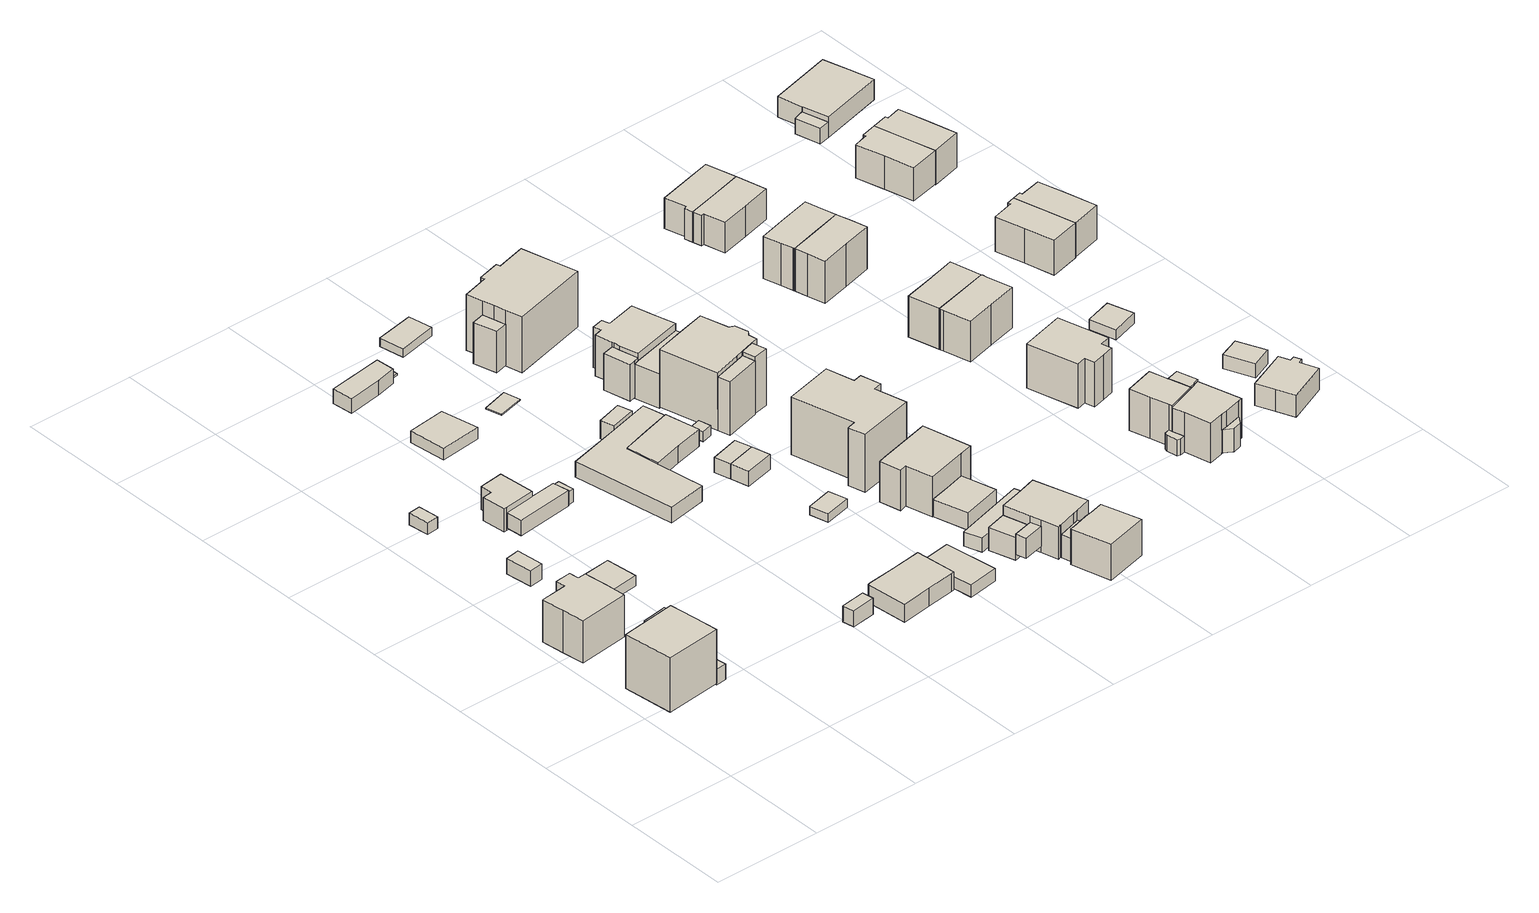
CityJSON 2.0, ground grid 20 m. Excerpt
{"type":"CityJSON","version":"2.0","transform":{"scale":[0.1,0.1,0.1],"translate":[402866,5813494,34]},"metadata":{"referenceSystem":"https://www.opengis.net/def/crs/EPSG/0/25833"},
"CityObjects":{
"building1":{"type":"Building","attributes":{"Gemeindeschluessel":"11000009","BezugspunktDach":"2200","function":"31001_1010","measuredHeight":11.44,"storeysAboveGround":1},"address":[{"country":"Germany","locality":"Berlin","thoroughfareNumber":"11","thoroughfareName":"Schubertstraße"}],"geometry":[{"type":"Solid","lod":"1","boundaries":[[[[0,1,2,3,4]],[[5,6,7,8,9]],[[5,9,4,3]],[[6,5,3,2]],[[7,6,2,1]],[[8,7,1,0]],[[9,8,0,4]]]]}]},
"building2":{"type":"Building","attributes":{"Gemeindeschluessel":"11000009","BezugspunktDach":"2200","function":"31001_1010","measuredHeight":9.88,"storeysAboveGround":2},"address":[{"country":"Germany","locality":"Berlin","thoroughfareNumber":"9","thoroughfareName":"Schubertstraße"}],"geometry":[{"type":"Solid","lod":"1","boundaries":[[[[10,11,12,13,14,15,16,17,18,19]],[[20,21,22,23,24,25,26,27,28,29]],[[20,29,19,18]],[[21,20,18,17]],[[22,21,17,16]],[[23,22,16,15]],[[24,23,15,14]],[[25,24,14,13]],[[26,25,13,12]],[[27,26,12,11]],[[28,27,11,10]],[[29,28,10,19]]]]}]},
"building3":{"type":"Building","attributes":{"Gemeindeschluessel":"11000009","BezugspunktDach":"2200","function":"51009_1610","measuredHeight":2.85,"storeysAboveGround":0},"address":[{"country":"Germany","locality":"Berlin"}],"geometry":[{"type":"Solid","lod":"1","boundaries":[[[[30,31,32,33]],[[34,35,36,37]],[[34,37,33,32]],[[35,34,32,31]],[[36,35,31,30]],[[37,36,30,33]]]]}]},
"building4":{"type":"Building","attributes":{"Gemeindeschluessel":"11000009","BezugspunktDach":"2200","function":"31001_2000","measuredHeight":1.98,"storeysAboveGround":1},"address":[{"country":"Germany","locality":"Berlin","thoroughfareNumber":"9 (2)","thoroughfareName":"Schubertstraße"}],"geometry":[{"type":"Solid","lod":"1","boundaries":[[[[38,39,40,41]],[[42,43,44,45]],[[42,45,41,40]],[[43,42,40,39]],[[44,43,39,38]],[[45,44,38,41]]]]}]},
"building5":{"type":"Building","attributes":{"Gemeindeschluessel":"11000009","BezugspunktDach":"2200","function":"51009_1610","measuredHeight":2.86,"storeysAboveGround":0},"address":[{"country":"Germany","locality":"Berlin"}],"geometry":[{"type":"Solid","lod":"1","boundaries":[[[[46,47,48,49]],[[50,51,52,53]],[[50,53,49,48]],[[51,50,48,47]],[[52,51,47,46]],[[53,52,46,49]]]]}]},
"building6":{"type":"Building","attributes":{"Gemeindeschluessel":"11000009","BezugspunktDach":"2200","function":"31001_2000","measuredHeight":2.24,"storeysAboveGround":1},"address":[{"country":"Germany","locality":"Berlin","thoroughfareNumber":"5 (1)","thoroughfareName":"Schubertstraße"}],"geometry":[{"type":"Solid","lod":"1","boundaries":[[[[54,55,56,57]],[[58,59,60,61]],[[58,61,57,56]],[[59,58,56,55]],[[60,59,55,54]],[[61,60,54,57]]]]}]},
"building7":{"type":"Building","attributes":{"Gemeindeschluessel":"11000009","BezugspunktDach":"2200","function":"31001_2000","measuredHeight":1.91,"storeysAboveGround":1},"address":[{"country":"Germany","locality":"Berlin","thoroughfareNumber":"9 (1)","thoroughfareName":"Schubertstraße"}],"geometry":[{"type":"Solid","lod":"1","boundaries":[[[[62,63,64,65]],[[66,67,68,69]],[[66,69,65,64]],[[67,66,64,63]],[[68,67,63,62]],[[69,68,62,65]]]]}]},
"building8":{"type":"Building","attributes":{"Gemeindeschluessel":"11000009","BezugspunktDach":"2200","function":"31001_2000","measuredHeight":4.24,"storeysAboveGround":1},"address":[{"country":"Germany","locality":"Berlin","thoroughfareNumber":"5 (2)","thoroughfareName":"Schubertstraße"}],"geometry":[{"type":"Solid","lod":"1","boundaries":[[[[70,71,72,73,74,75,76]],[[77,78,79,80,81,82,83]],[[77,83,76,75]],[[78,77,75,74]],[[79,78,74,73]],[[80,79,73,72]],[[81,80,72,71]],[[82,81,71,70]],[[83,82,70,76]]]]}]},
"building9":{"type":"Building","attributes":{"Gemeindeschluessel":"11000009","BezugspunktDach":"2200","function":"31001_2000","measuredHeight":3.43,"storeysAboveGround":1},"address":[{"country":"Germany","locality":"Berlin","thoroughfareNumber":"7 (1)","thoroughfareName":"Schubertstraße"}],"geometry":[{"type":"Solid","lod":"1","boundaries":[[[[84,85,86,87,88]],[[89,90,91,92,93]],[[89,93,88,87]],[[90,89,87,86]],[[91,90,86,85]],[[92,91,85,84]],[[93,92,84,88]]]]}]},
"building10":{"type":"Building","attributes":{"Gemeindeschluessel":"11000009","BezugspunktDach":"2200","function":"31001_2000","measuredHeight":3.07,"storeysAboveGround":1},"address":[{"country":"Germany","locality":"Berlin","thoroughfareNumber":"11 (1)","thoroughfareName":"Schubertstraße"}],"geometry":[{"type":"Solid","lod":"1","boundaries":[[[[94,95,96,97]],[[98,99,100,101]],[[98,101,97,96]],[[99,98,96,95]],[[100,99,95,94]],[[101,100,94,97]]]]}]},
"building11":{"type":"Building","attributes":{"Gemeindeschluessel":"11000009","BezugspunktDach":"2200","function":"51009_1610","measuredHeight":2.37,"storeysAboveGround":0},"address":[{"country":"Germany","locality":"Berlin"}],"geometry":[{"type":"Solid","lod":"1","boundaries":[[[[102,103,104,105]],[[106,107,108,109]],[[106,109,105,104]],[[107,106,104,103]],[[108,107,103,102]],[[109,108,102,105]]]]}]},
"building12":{"type":"Building","attributes":{"Gemeindeschluessel":"11000009","BezugspunktDach":"2200","function":"31001_2000","measuredHeight":2.23,"storeysAboveGround":1},"address":[{"country":"Germany","locality":"Berlin","thoroughfareNumber":"3 (1)","thoroughfareName":"Schubertstraße"}],"geometry":[{"type":"Solid","lod":"1","boundaries":[[[[110,111,112,113]],[[114,115,116,117]],[[114,117,113,112]],[[115,114,112,111]],[[116,115,111,110]],[[117,116,110,113]]]]}]},
"building13":{"type":"Building","attributes":{"Gemeindeschluessel":"11000009","BezugspunktDach":"2200","function":"31001_1010","measuredHeight":3.51,"storeysAboveGround":1},"address":[{"country":"Germany","locality":"Berlin","thoroughfareNumber":"25","thoroughfareName":"Birnbaumer Straße"}],"geometry":[{"type":"Solid","lod":"1","boundaries":[[[[118,119,120,121,122,123,124,125]],[[126,127,128,129,130,131,132,133]],[[126,133,125,124]],[[127,126,124,123]],[[128,127,123,122]],[[129,128,122,121]],[[130,129,121,120]],[[131,130,120,119]],[[132,131,119,118]],[[133,132,118,125]]]]}]},
"building14":{"type":"Building","attributes":{"Gemeindeschluessel":"11000009","BezugspunktDach":"2200","function":"31001_2000","measuredHeight":2.72,"storeysAboveGround":1},"address":[{"country":"Germany","locality":"Berlin","thoroughfareNumber":"12 (1)","thoroughfareName":"Bachstraße"}],"geometry":[{"type":"Solid","lod":"1","boundaries":[[[[134,135,136,137,138,139]],[[140,141,142,143,144,145]],[[140,145,139,138]],[[141,140,138,137]],[[142,141,137,136]],[[143,142,136,135]],[[144,143,135,134]],[[145,144,134,139]]]]}]},
"building15":{"type":"Building","attributes":{"Gemeindeschluessel":"11000009","BezugspunktDach":"2200","function":"31001_2000","measuredHeight":2.87,"storeysAboveGround":1},"address":[{"country":"Germany","locality":"Berlin","thoroughfareNumber":"34 (1)","thoroughfareName":"Hämmerlingstraße"}],"geometry":[{"type":"Solid","lod":"1","boundaries":[[[[146,147,148,149,150,151,152,153,154]],[[155,156,157,158,159,160,161,162,163]],[[155,163,154,153]],[[156,155,153,152]],[[157,156,152,151]],[[158,157,151,150]],[[159,158,150,149]],[[160,159,149,148]],[[161,160,148,147]],[[162,161,147,146]],[[163,162,146,154]]]]}]},
"building16":{"type":"Building","attributes":{"Gemeindeschluessel":"11000009","BezugspunktDach":"2200","function":"31001_2000","measuredHeight":0.328,"storeysAboveGround":1},"address":[{"country":"Germany","locality":"Berlin","thoroughfareNumber":"12 (2)","thoroughfareName":"Bachstraße"}],"geometry":[{"type":"Solid","lod":"1","boundaries":[[[[164,165,166,167]],[[168,169,170,171]],[[168,171,167,166]],[[169,168,166,165]],[[170,169,165,164]],[[171,170,164,167]]]]}]},
"building17":{"type":"Building","attributes":{"Gemeindeschluessel":"11000009","BezugspunktDach":"2200","function":"31001_2000","measuredHeight":2.38,"storeysAboveGround":1},"address":[{"country":"Germany","locality":"Berlin","thoroughfareNumber":"25 (1)","thoroughfareName":"Birnbaumer Straße"}],"geometry":[{"type":"Solid","lod":"1","boundaries":[[[[172,173,174,175,176]],[[177,178,179,180,181]],[[177,181,176,175]],[[178,177,175,174]],[[179,178,174,173]],[[180,179,173,172]],[[181,180,172,176]]]]}]},
"building18":{"type":"Building","attributes":{"Gemeindeschluessel":"11000009","BezugspunktDach":"2200","function":"31001_2000","measuredHeight":0.201,"storeysAboveGround":1},"address":[{"country":"Germany","locality":"Berlin","thoroughfareNumber":"30 (1)","thoroughfareName":"Hämmerlingstraße"}],"geometry":[{"type":"Solid","lod":"1","boundaries":[[[[182,183,184,185]],[[186,187,188,189]],[[186,189,185,184]],[[187,186,184,183]],[[188,187,183,182]],[[189,188,182,185]]]]}]},
"building19":{"type":"Building","attributes":{"Gemeindeschluessel":"11000009","BezugspunktDach":"2200","function":"51009_1610","measuredHeight":3.75,"storeysAboveGround":0},"address":[{"country":"Germany","locality":"Berlin"}],"geometry":[{"type":"Solid","lod":"1","boundaries":[[[[190,191,192,193,194,195]],[[196,197,198,199,200,201]],[[196,201,195,194]],[[197,196,194,193]],[[198,197,193,192]],[[199,198,192,191]],[[200,199,191,190]],[[201,200,190,195]]]]}]},
"building20":{"type":"Building","attributes":{"Gemeindeschluessel":"11000009","BezugspunktDach":"2200","function":"31001_2000","measuredHeight":3.39,"storeysAboveGround":1},"address":[{"country":"Germany","locality":"Berlin","thoroughfareNumber":"32 (1)","thoroughfareName":"Hämmerlingstraße"}],"geometry":[{"type":"Solid","lod":"1","boundaries":[[[[202,203,204,205]],[[206,207,208,209]],[[206,209,205,204]],[[207,206,204,203]],[[208,207,203,202]],[[209,208,202,205]]]]}]},
"building21":{"type":"Building","attributes":{"Gemeindeschluessel":"11000009","BezugspunktDach":"2200","function":"31001_2000","measuredHeight":2.49,"storeysAboveGround":1},"address":[{"country":"Germany","locality":"Berlin","thoroughfareNumber":"36 (2)","thoroughfareName":"Hämmerlingstraße"}],"geometry":[{"type":"Solid","lod":"1","boundaries":[[[[210,211,212,213]],[[214,215,216,217]],[[214,217,213,212]],[[215,214,212,211]],[[216,215,211,210]],[[217,216,210,213]]]]}]},
"building22":{"type":"Building","attributes":{"Gemeindeschluessel":"11000009","BezugspunktDach":"2200","function":"31001_2000","measuredHeight":2.74,"storeysAboveGround":1},"address":[{"country":"Germany","locality":"Berlin","thoroughfareNumber":"36 (1)","thoroughfareName":"Hämmerlingstraße"}],"geometry":[{"type":"Solid","lod":"1","boundaries":[[[[218,219,220,221]],[[222,223,224,225]],[[222,225,221,220]],[[223,222,220,219]],[[224,223,219,218]],[[225,224,218,221]]]]}]},
"building23":{"type":"Building","attributes":{"Gemeindeschluessel":"11000009","BezugspunktDach":"2200","function":"31001_2000","measuredHeight":2.82,"storeysAboveGround":1},"address":[{"country":"Germany","locality":"Berlin","thoroughfareNumber":"34 (2)","thoroughfareName":"Hämmerlingstraße"}],"geometry":[{"type":"Solid","lod":"1","boundaries":[[[[221,220,226,227]],[[228,222,225,229]],[[228,229,227,226]],[[222,228,226,220]],[[225,222,220,221]],[[229,225,221,227]]]]}]},
"building24":{"type":"Building","attributes":{"Gemeindeschluessel":"11000009","BezugspunktDach":"2200","function":"31001_2000","measuredHeight":1.54,"storeysAboveGround":1},"address":[{"country":"Germany","locality":"Berlin","thoroughfareNumber":"28 (1)","thoroughfareName":"Hämmerlingstraße"}],"geometry":[{"type":"Solid","lod":"1","boundaries":[[[[230,231,232,233]],[[234,235,236,237]],[[234,237,233,232]],[[235,234,232,231]],[[236,235,231,230]],[[237,236,230,233]]]]}]},
"building25":{"type":"Building","attributes":{"Gemeindeschluessel":"11000009","BezugspunktDach":"2200","function":"31001_2000","measuredHeight":1.81,"storeysAboveGround":1},"address":[{"country":"Germany","locality":"Berlin","thoroughfareNumber":"34 (3)","thoroughfareName":"Hämmerlingstraße"}],"geometry":[{"type":"Solid","lod":"1","boundaries":[[[[238,239,240,241]],[[242,243,244,245]],[[242,245,241,240]],[[243,242,240,239]],[[244,243,239,238]],[[245,244,238,241]]]]}]},
"building26":{"type":"Building","attributes":{"Gemeindeschluessel":"11000009","BezugspunktDach":"2200","function":"51009_1610","measuredHeight":3.78,"storeysAboveGround":0},"address":[{"country":"Germany","locality":"Berlin"}],"geometry":[{"type":"Solid","lod":"1","boundaries":[[[[246,247,248,249]],[[250,251,252,253]],[[250,253,249,248]],[[251,250,248,247]],[[252,251,247,246]],[[253,252,246,249]]]]}]},
"building27":{"type":"Building","attributes":{"Gemeindeschluessel":"11000009","BezugspunktDach":"2200","function":"31001_2463","measuredHeight":3.09,"storeysAboveGround":1},"address":[{"country":"Germany","locality":"Berlin","thoroughfareNumber":"40 (1)","thoroughfareName":"Hämmerlingstraße"}],"geometry":[{"type":"Solid","lod":"1","boundaries":[[[[254,255,256,257,258]],[[259,260,261,262,263]],[[259,263,258,257]],[[260,259,257,256]],[[261,260,256,255]],[[262,261,255,254]],[[263,262,254,258]]]]}]},
"building28":{"type":"Building","attributes":{"Gemeindeschluessel":"11000009","function":"31001_1010"},"address":[{"country":"Germany","locality":"Berlin","thoroughfareNumber":"40","thoroughfareName":"Hämmerlingstraße"}],"children":["building28-1","building28-2","building28-3","building28-4"]},
"building28-1":{"type":"BuildingPart","attributes":{"BezugspunktDach":"2200","measuredHeight":8.02,"storeysAboveGround":2},"parents":["building28"],"geometry":[{"type":"MultiSurface","lod":"1","boundaries":[[[264,265,266,267,268,269,270,271,272,273,274]],[[275,276,277,278,279,280,281,282,283,284,285]],[[275,285,274,273]],[[276,275,273,272]],[[277,276,272,271]],[[278,277,271,270]],[[286,287,270,269]],[[288,286,279,269,268]],[[281,280,268,267]],[[282,281,267,266]],[[283,282,266,265]],[[284,283,265,264]],[[285,289,290,284,264,274]],[[279,278,287,286]],[[280,279,286,288]],[[284,290,289,285]]]}]},
"building28-2":{"type":"BuildingPart","attributes":{"BezugspunktDach":"2200","measuredHeight":4.24,"storeysAboveGround":2},"parents":["building28"],"geometry":[{"type":"Solid","lod":"1","boundaries":[[[[291,290,289,292]],[[285,284,293,294]],[[285,294,292,289]],[[293,284,290,291]],[[294,293,291,292]],[[284,285,289,290]]]]}]},
"building28-3":{"type":"BuildingPart","attributes":{"BezugspunktDach":"2200","measuredHeight":4.24,"storeysAboveGround":2},"parents":["building28"],"geometry":[{"type":"MultiSurface","lod":"1","boundaries":[[[295,296,297,287,288]],[[278,298,299,300,280]],[[298,278,287,297]],[[300,299,296,295]],[[280,300,295,288]],[[279,286,287,278]],[[288,286,279,280]],[[299,301,302,296]],[[298,297,302,301]]]}]},
"building28-4":{"type":"BuildingPart","attributes":{"BezugspunktDach":"2200","measuredHeight":8.49,"storeysAboveGround":2},"parents":["building28"],"geometry":[{"type":"MultiSurface","lod":"1","boundaries":[[[303,304,305,306,307,308,309,310]],[[300,299,301,298,311,312,313,314]],[[300,314,310,309]],[[299,300,309,308]],[[302,296,308,307]],[[297,302,301,307,306]],[[311,298,306,305]],[[312,311,305,304]],[[313,312,304,303]],[[314,313,303,310]],[[301,299,296,302]],[[298,301,302,297]]]}]},
"building29":{"type":"Building","attributes":{"Gemeindeschluessel":"11000009","BezugspunktDach":"2200","function":"31001_2463","measuredHeight":3.59,"storeysAboveGround":1},"address":[{"country":"Germany","locality":"Berlin","thoroughfareNumber":"38 (1)","thoroughfareName":"Hämmerlingstraße"}],"geometry":[{"type":"Solid","lod":"1","boundaries":[[[[315,316,317,318,319]],[[320,321,322,323,324]],[[320,324,319,318]],[[321,320,318,317]],[[322,321,317,316]],[[323,322,316,315]],[[324,323,315,319]]]]}]},
"building30":{"type":"Building","attributes":{"Gemeindeschluessel":"11000009","BezugspunktDach":"2200","function":"31001_1010","measuredHeight":8.82,"storeysAboveGround":2},"address":[{"country":"Germany","locality":"Berlin","thoroughfareNumber":"38","thoroughfareName":"Hämmerlingstraße"}],"geometry":[{"type":"Solid","lod":"1","boundaries":[[[[325,326,327,328,329,330,331,332]],[[333,334,335,336,337,338,339,340]],[[333,340,332,331]],[[334,333,331,330]],[[335,334,330,329]],[[336,335,329,328]],[[337,336,328,327]],[[338,337,327,326]],[[339,338,326,325]],[[340,339,325,332]]]]}]},
"building31":{"type":"Building","attributes":{"Gemeindeschluessel":"11000009","function":"31001_1010"},"address":[{"country":"Germany","locality":"Berlin","thoroughfareNumber":"30","thoroughfareName":"Hämmerlingstraße"}],"children":["building31-1","building31-2"]},
"building31-1":{"type":"BuildingPart","attributes":{"BezugspunktDach":"2200","measuredHeight":11.66,"storeysAboveGround":3},"parents":["building31"],"geometry":[{"type":"MultiSurface","lod":"1","boundaries":[[[341,342,343,344,345,346,347,348,349,350,351,352]],[[353,354,355,356,357,358,359,360,361,362,363,364]],[[353,364,352,351]],[[354,353,351,350]],[[355,354,350,349]],[[356,355,349,348]],[[357,356,348,347]],[[358,357,347,346]],[[359,358,346,345]],[[360,359,345,344]],[[361,360,344,343]],[[365,366,343,342]],[[362,361,367,368,369]],[[370,365,369,371,363,362,342,341]],[[364,363,341,352]],[[369,368,367,366,365]],[[371,369,365,370]]]}]},
"building31-2":{"type":"BuildingPart","attributes":{"BezugspunktDach":"2200","measuredHeight":7.69,"storeysAboveGround":3},"parents":["building31"],"geometry":[{"type":"MultiSurface","lod":"1","boundaries":[[[372,366,370,373]],[[371,368,374,375]],[[371,375,373,370]],[[374,368,366,372]],[[375,374,372,373]],[[368,369,365,366]],[[371,376,370,365,369]]]}]},
"building32":{"type":"Building","attributes":{"Gemeindeschluessel":"11000009","BezugspunktDach":"2200","function":"31001_1010","measuredHeight":10.83,"storeysAboveGround":3},"address":[{"country":"Germany","locality":"Berlin","thoroughfareNumber":"36","thoroughfareName":"Hämmerlingstraße"}],"geometry":[{"type":"Solid","lod":"1","boundaries":[[[[377,378,379,380,381,382,383,384,385,386]],[[387,388,389,390,391,392,393,394,395,396]],[[387,396,386,385]],[[388,387,385,384]],[[389,388,384,383]],[[390,389,383,382]],[[391,390,382,381]],[[392,391,381,380]],[[393,392,380,379]],[[394,393,379,378]],[[395,394,378,377]],[[396,395,377,386]]]]}]},
"building33":{"type":"Building","attributes":{"Gemeindeschluessel":"11000009","function":"31001_1010"},"address":[{"country":"Germany","locality":"Berlin","thoroughfareNumber":"34","thoroughfareName":"Hämmerlingstraße"}],"children":["building33-1","building33-2"]},
"building33-1":{"type":"BuildingPart","attributes":{"BezugspunktDach":"2200","measuredHeight":11.99,"storeysAboveGround":3},"parents":["building33"],"geometry":[{"type":"MultiSurface","lod":"1","boundaries":[[[397,398,399,400,401,402,403,404,405,406,407,408]],[[409,410,411,412,413,414,415,416,417,418,419,420]],[[409,420,408,407]],[[410,409,407,406]],[[411,410,406,405]],[[412,411,405,404]],[[413,412,404,403]],[[414,413,403,402]],[[415,414,402,401]],[[416,415,401,400]],[[417,416,400,399]],[[421,422,399,398]],[[423,424,421,418,398,397]],[[420,419,397,408]],[[418,417,422,421]],[[419,418,421,424,423]]]}]},
"building33-2":{"type":"BuildingPart","attributes":{"BezugspunktDach":"2200","measuredHeight":10.02,"storeysAboveGround":3},"parents":["building33"],"geometry":[{"type":"MultiSurface","lod":"1","boundaries":[[[425,426,422,424]],[[417,427,428,419]],[[419,418,417]],[[427,417,422,426]],[[428,427,426,425]],[[419,428,425,424]],[[417,418,421,422]],[[424,421,418,419,429]]]}]},
"building34":{"type":"Building","attributes":{"Gemeindeschluessel":"11000009","function":"31001_1010"},"address":[{"country":"Germany","locality":"Berlin","thoroughfareNumber":"32","thoroughfareName":"Hämmerlingstraße"}],"children":["building34-1","building34-2","building34-3"]},
"building34-1":{"type":"BuildingPart","attributes":{"BezugspunktDach":"2200","measuredHeight":9.36,"storeysAboveGround":2},"parents":["building34"],"geometry":[{"type":"MultiSurface","lod":"1","boundaries":[[[430,431,432,433,434,435,436,437,438,439,440,441,442]],[[443,444,445,446,447,448,449,450,451,452,453,454,455]],[[443,455,442,441]],[[444,443,441,440]],[[445,444,440,439]],[[446,445,439,438]],[[447,446,438,437]],[[448,447,437,436]],[[449,448,436,435]],[[450,449,435,434]],[[456,457,450,434,433]],[[458,459,433,432]],[[460,458,452,432,431]],[[454,461,460,431,430]],[[455,454,430,442]],[[451,450,457,456]],[[452,451,459,458]],[[453,462,452,458,460]],[[453,460,461,454]]]}]},
"building34-2":{"type":"BuildingPart","attributes":{"BezugspunktDach":"2200","measuredHeight":6.8,"storeysAboveGround":2},"parents":["building34"],"geometry":[{"type":"MultiSurface","lod":"1","boundaries":[[[463,464,459,461,465]],[[454,451,466,467,468]],[[454,468,465,461]],[[453,460,458,452,469]],[[470,456,459,464]],[[467,466,464,463]],[[468,467,463,465]],[[469,452,458,459,451]],[[454,461,460,453]],[[466,451,456,470]]]}]},
"building34-3":{"type":"BuildingPart","attributes":{"BezugspunktDach":"2200","measuredHeight":7.71,"storeysAboveGround":2},"parents":["building34"],"geometry":[{"type":"MultiSurface","lod":"1","boundaries":[[[471,472,457,470]],[[473,474,475,476]],[[473,476,466,451,450]],[[474,473,457,472]],[[475,474,472,471]],[[476,475,471,470]],[[450,451,456,457,477]],[[470,456,451,466]]]}]},
"building35":{"type":"Building","attributes":{"Gemeindeschluessel":"11000009","BezugspunktDach":"2200","function":"51009_1610","measuredHeight":10.66,"storeysAboveGround":0},"address":[{"country":"Germany","locality":"Berlin"}],"geometry":[{"type":"Solid","lod":"1","boundaries":[[[[478,479,400,399]],[[480,481,482,483]],[[480,483,399,400]],[[481,480,400,479]],[[482,481,479,478]],[[483,482,478,399]]]]}]},
"building36":{"type":"Building","attributes":{"Gemeindeschluessel":"11000009","function":"31001_1010"},"address":[{"country":"Germany","locality":"Berlin","thoroughfareNumber":"39","thoroughfareName":"Hämmerlingstraße"}],"children":["building36-1","building36-2","building36-3","building36-4"]},
"building36-1":{"type":"BuildingPart","attributes":{"BezugspunktDach":"2200","measuredHeight":7.82,"storeysAboveGround":2},"parents":["building36"],"geometry":[{"type":"MultiSurface","lod":"1","boundaries":[[[484,485,486,487,488,489,490,491,492,493]],[[494,495,496,497,498,499,500,501,502,503]],[[496,495,491,490]],[[497,496,490,489]],[[498,497,489,488]],[[504,505,488,487]],[[499,498,506,507]],[[508,504,507,509,500,499,487,486]],[[501,500,486,485]],[[502,501,485,484]],[[510,511,502,484,493]],[[494,503,493,492]],[[495,512,494,513,492,491,514]],[[507,506,505,504]],[[509,507,504,508]],[[503,502,511,510]]]}]},
"building36-2":{"type":"BuildingPart","attributes":{"BezugspunktDach":"2200","measuredHeight":9.7,"storeysAboveGround":2},"parents":["building36"],"geometry":[{"type":"MultiSurface","lod":"1","boundaries":[[[515,516,517,518,519,520,521,522]],[[523,524,525,495,503,526,527,528]],[[523,528,522,521]],[[524,523,521,520]],[[525,524,520,519]],[[495,525,519,518]],[[503,494,492,491,518,517],[493,492,494,503]],[[529,510,503,517,516]],[[527,526,516,515]],[[528,527,515,522]],[[493,503,494,492]],[[495,491,492,494]],[[526,503,510,529]]]}]},
"building36-3":{"type":"BuildingPart","attributes":{"BezugspunktDach":"2200","measuredHeight":3,"storeysAboveGround":2},"parents":["building36"],"geometry":[{"type":"MultiSurface","lod":"1","boundaries":[[[530,531,511,529,532,533]],[[534,526,502,535,536,537]],[[534,537,533,532]],[[526,534,532,529]],[[526,538,526,503,502]],[[535,502,511,531]],[[536,535,531,530]],[[537,536,530,533]],[[502,503,510,511]],[[529,510,503,526,538]]]}]},
"building36-4":{"type":"BuildingPart","attributes":{"BezugspunktDach":"2200","measuredHeight":4.33,"storeysAboveGround":2},"parents":["building36"],"geometry":[{"type":"MultiSurface","lod":"1","boundaries":[[[539,540,505,508]],[[506,541,542,509]],[[541,506,505,540]],[[542,541,540,539]],[[509,542,539,508]],[[506,507,504,505,543]],[[509,508,504,507]]]}]},
"building37":{"type":"Building","attributes":{"Gemeindeschluessel":"11000009","BezugspunktDach":"2200","function":"31001_1010","measuredHeight":9.5,"storeysAboveGround":2},"address":[{"country":"Germany","locality":"Berlin","thoroughfareNumber":"37","thoroughfareName":"Hämmerlingstraße"}],"geometry":[{"type":"Solid","lod":"1","boundaries":[[[[544,545,546,547,548,549,550,551,552]],[[553,554,555,556,557,558,559,560,561]],[[553,561,552,551]],[[554,553,551,550]],[[555,554,550,549]],[[556,555,549,548]],[[557,556,548,547]],[[558,557,547,546]],[[559,558,546,545]],[[560,559,545,544]],[[561,560,544,552]]]]}]},
"building38":{"type":"Building","attributes":{"Gemeindeschluessel":"11000009","BezugspunktDach":"2200","function":"51009_1610","measuredHeight":8.23,"storeysAboveGround":0},"address":[{"country":"Germany","locality":"Berlin"}],"geometry":[{"type":"Solid","lod":"1","boundaries":[[[[562,563,564,565,566,567]],[[568,569,570,571,572,573]],[[568,573,567,566]],[[569,568,566,565]],[[570,569,565,564]],[[571,570,564,563]],[[572,571,563,562]],[[573,572,562,567]]]]}]},
"building39":{"type":"Building","attributes":{"Gemeindeschluessel":"11000009","BezugspunktDach":"2200","function":"31001_1010","measuredHeight":9.46,"storeysAboveGround":2},"address":[{"country":"Germany","locality":"Berlin","thoroughfareNumber":"35A","thoroughfareName":"Hämmerlingstraße"}],"geometry":[{"type":"Solid","lod":"1","boundaries":[[[[574,575,576,577,578,579,580,581,582,583]],[[584,585,586,587,588,589,590,591,592,593]],[[584,593,583,582]],[[585,584,582,581]],[[586,585,581,580]],[[587,586,580,579]],[[588,587,579,578]],[[589,588,578,577]],[[590,589,577,576]],[[591,590,576,575]],[[592,591,575,574]],[[593,592,574,583]]]]}]},
"building40":{"type":"Building","attributes":{"Gemeindeschluessel":"11000009","BezugspunktDach":"2200","function":"31001_1010","measuredHeight":9.46,"storeysAboveGround":2},"address":[{"country":"Germany","locality":"Berlin","thoroughfareNumber":"35","thoroughfareName":"Hämmerlingstraße"}],"geometry":[{"type":"Solid","lod":"1","boundaries":[[[[583,582,581,594,595,596]],[[597,598,585,584,593,599]],[[597,599,596,595]],[[598,597,595,594]],[[585,598,594,581]],[[584,585,581,582]],[[593,584,582,583]],[[599,593,583,596]]]]}]},
"building41":{"type":"Building","attributes":{"Gemeindeschluessel":"11000009","BezugspunktDach":"2200","function":"31001_1010","measuredHeight":10.46,"storeysAboveGround":2},"address":[{"country":"Germany","locality":"Berlin","thoroughfareNumber":"33A","thoroughfareName":"Hämmerlingstraße"}],"geometry":[{"type":"Solid","lod":"1","boundaries":[[[[600,601,602,603,604,605,606,607,608,609]],[[610,611,612,613,614,615,616,617,618,619]],[[610,619,609,608]],[[611,610,608,607]],[[612,611,607,606]],[[613,612,606,605]],[[614,613,605,604]],[[615,614,604,603]],[[616,615,603,602]],[[617,616,602,601]],[[618,617,601,600]],[[619,618,600,609]]]]}]},
"building42":{"type":"Building","attributes":{"Gemeindeschluessel":"11000009","BezugspunktDach":"2200","function":"31001_1010","measuredHeight":10.47,"storeysAboveGround":2},"address":[{"country":"Germany","locality":"Berlin","thoroughfareNumber":"33","thoroughfareName":"Hämmerlingstraße"}],"geometry":[{"type":"Solid","lod":"1","boundaries":[[[[620,621,609,608,607,622,623,624,625,626]],[[627,628,629,630,611,610,619,631,632,633]],[[627,633,626,625]],[[628,627,625,624]],[[629,628,624,623]],[[630,629,623,622]],[[611,630,622,607]],[[610,611,607,608]],[[619,610,608,609]],[[631,619,609,621]],[[632,631,621,620]],[[633,632,620,626]]]]}]},
"building43":{"type":"Building","attributes":{"Gemeindeschluessel":"11000009","BezugspunktDach":"2200","function":"31001_1010","measuredHeight":7.16,"storeysAboveGround":2},"address":[{"country":"Germany","locality":"Berlin","thoroughfareNumber":"31A","thoroughfareName":"Hämmerlingstraße"}],"geometry":[{"type":"Solid","lod":"1","boundaries":[[[[634,635,636,637,638,639,640,641]],[[642,643,644,645,646,647,648,649]],[[642,649,641,640]],[[643,642,640,639]],[[644,643,639,638]],[[645,644,638,637]],[[646,645,637,636]],[[647,646,636,635]],[[648,647,635,634]],[[649,648,634,641]]]]}]},
"building44":{"type":"Building","attributes":{"Gemeindeschluessel":"11000009","BezugspunktDach":"2200","function":"31001_1010","measuredHeight":7.11,"storeysAboveGround":2},"address":[{"country":"Germany","locality":"Berlin","thoroughfareNumber":"31","thoroughfareName":"Hämmerlingstraße"}],"geometry":[{"type":"Solid","lod":"1","boundaries":[[[[650,651,641,640,639,652,653,654]],[[655,656,643,642,649,657,658,659]],[[655,659,654,653]],[[656,655,653,652]],[[643,656,652,639]],[[642,643,639,640]],[[649,642,640,641]],[[657,649,641,651]],[[658,657,651,650]],[[659,658,650,654]]]]}]},
"building45":{"type":"Building","attributes":{"Gemeindeschluessel":"11000009","BezugspunktDach":"2200","function":"31001_1010","measuredHeight":5.01,"storeysAboveGround":1},"address":[{"country":"Germany","locality":"Berlin","thoroughfareNumber":"27","thoroughfareName":"Birnbaumer Straße"}],"geometry":[{"type":"Solid","lod":"1","boundaries":[[[[660,661,662,663,664,665,666,667,668,669]],[[670,671,672,673,674,675,676,677,678,679]],[[670,679,669,668]],[[671,670,668,667]],[[672,671,667,666]],[[673,672,666,665]],[[674,673,665,664]],[[675,674,664,663]],[[676,675,663,662]],[[677,676,662,661]],[[678,677,661,660]],[[679,678,660,669]]]]}]},
"building46":{"type":"Building","attributes":{"Gemeindeschluessel":"11000009","BezugspunktDach":"2200","function":"31001_2000","measuredHeight":1.89,"storeysAboveGround":1},"address":[{"country":"Germany","locality":"Berlin","thoroughfareNumber":"37 (1)","thoroughfareName":"Hämmerlingstraße"}],"geometry":[{"type":"Solid","lod":"1","boundaries":[[[[680,681,682,683]],[[684,685,686,687]],[[684,687,683,682]],[[685,684,682,681]],[[686,685,681,680]],[[687,686,680,683]]]]}]},
"building47":{"type":"Building","attributes":{"Gemeindeschluessel":"11000009","BezugspunktDach":"2200","function":"31001_2000","measuredHeight":2.59,"storeysAboveGround":1},"address":[{"country":"Germany","locality":"Berlin","thoroughfareNumber":"27 (1)","thoroughfareName":"Birnbaumer Straße"}],"geometry":[{"type":"Solid","lod":"1","boundaries":[[[[688,689,690,691]],[[692,693,694,695]],[[692,695,691,690]],[[693,692,690,689]],[[694,693,689,688]],[[695,694,688,691]]]]}]},
"building48":{"type":"Building","attributes":{"Gemeindeschluessel":"11000009","BezugspunktDach":"2200","function":"31001_1010","measuredHeight":8.91,"storeysAboveGround":2},"address":[{"country":"Germany","locality":"Berlin","thoroughfareNumber":"35B","thoroughfareName":"Hämmerlingstraße"}],"geometry":[{"type":"Solid","lod":"1","boundaries":[[[[696,697,698,699,700,701,702,703,704]],[[705,706,707,708,709,710,711,712,713]],[[705,713,704,703]],[[706,705,703,702]],[[707,706,702,701]],[[708,707,701,700]],[[709,708,700,699]],[[710,709,699,698]],[[711,710,698,697]],[[712,711,697,696]],[[713,712,696,704]]]]}]},
"building49":{"type":"Building","attributes":{"Gemeindeschluessel":"11000009","BezugspunktDach":"2200","function":"31001_1010","measuredHeight":8.08,"storeysAboveGround":2},"address":[{"country":"Germany","locality":"Berlin","thoroughfareNumber":"33B","thoroughfareName":"Hämmerlingstraße"}],"geometry":[{"type":"Solid","lod":"1","boundaries":[[[[714,715,716,717,718,719,720,721]],[[722,723,724,725,726,727,728,729]],[[722,729,721,720]],[[723,722,720,719]],[[724,723,719,718]],[[725,724,718,717]],[[726,725,717,716]],[[727,726,716,715]],[[728,727,715,714]],[[729,728,714,721]]]]}]},
"building50":{"type":"Building","attributes":{"Gemeindeschluessel":"11000009","BezugspunktDach":"2200","function":"31001_1010","measuredHeight":8.82,"storeysAboveGround":2},"address":[{"country":"Germany","locality":"Berlin","thoroughfareNumber":"35C","thoroughfareName":"Hämmerlingstraße"}],"geometry":[{"type":"Solid","lod":"1","boundaries":[[[[700,699,698,730,731,732,733,734,701]],[[735,736,737,738,739,740,741,742,743]],[[735,743,701,734]],[[736,735,734,733]],[[737,736,733,732]],[[738,737,732,731]],[[739,738,731,730]],[[740,739,730,698]],[[741,740,698,699]],[[742,741,699,700]],[[743,742,700,701]]]]}]},
"building51":{"type":"Building","attributes":{"Gemeindeschluessel":"11000009","BezugspunktDach":"2200","function":"31001_1010","measuredHeight":8.27,"storeysAboveGround":2},"address":[{"country":"Germany","locality":"Berlin","thoroughfareNumber":"33C","thoroughfareName":"Hämmerlingstraße"}],"geometry":[{"type":"Solid","lod":"1","boundaries":[[[[717,716,744,745,746,747,748,718]],[[749,750,751,752,753,754,755,756]],[[749,756,718,748]],[[750,749,748,747]],[[751,750,747,746]],[[752,751,746,745]],[[753,752,745,744]],[[754,753,744,716]],[[755,754,716,717]],[[756,755,717,718]]]]}]},
"building52":{"type":"Building","attributes":{"Gemeindeschluessel":"11000009","function":"31001_1010"},"address":[{"country":"Germany","locality":"Berlin","thoroughfareNumber":"29","thoroughfareName":"Hämmerlingstraße"}],"children":["building52-1","building52-2"]},
"building52-1":{"type":"BuildingPart","attributes":{"BezugspunktDach":"2200","measuredHeight":4.73,"storeysAboveGround":1},"parents":["building52"],"geometry":[{"type":"MultiSurface","lod":"1","boundaries":[[[757,758,759,760,761,762,763]],[[764,765,766,767,768,769,770]],[[764,770,763,762]],[[765,764,762,761]],[[766,765,761,760]],[[767,766,760,759]],[[771,772,767,759,758]],[[769,768,758,757]],[[770,769,757,763]],[[768,767,772,771]]]}]},
"building52-2":{"type":"BuildingPart","attributes":{"BezugspunktDach":"2200","measuredHeight":2.93,"storeysAboveGround":1},"parents":["building52"],"geometry":[{"type":"MultiSurface","lod":"1","boundaries":[[[773,772,774,775]],[[769,767,776,777]],[[769,777,775,774]],[[769,774,771,768]],[[776,767,772,773]],[[777,776,773,775]],[[767,768,771,772]]]}]}
},
"vertices":[
[39,185,111],[142,196,111],[137,243,111],[131,290,111],[29,277,111],[131,290,10],[137,243,10],[142,196,10],[39,185,10],[29,277,10],
[15,407,93],[20,366,93],[113,377,93],[109,418,93],[104,458,93],[89,457,93],[87,475,93],[58,472,93],[59,454,93],[10,449,93],[59,454,14],[58,472,14],[87,475,14],[89,457,14],[104,458,14],[109,418,14],[113,377,14],[20,366,14],[15,407,14],[10,449,14],
[142,196,36],[162,198,36],[151,293,36],[131,290,36],[151,293,7],[162,198,7],[142,196,7],[131,290,7],
[149,343,33],[197,350,33],[193,376,33],[146,369,33],[193,376,14],[197,350,14],[149,343,14],[146,369,14],
[93,572,43],[118,575,43],[113,625,43],[87,621,43],[113,625,14],[118,575,14],[93,572,14],[87,621,14],
[64,779,36],[86,781,36],[82,819,36],[60,817,36],[82,819,14],[86,781,14],[64,779,14],[60,817,14],
[159,462,33],[215,468,33],[209,527,33],[154,521,33],[209,527,14],[215,468,14],[159,462,14],[154,521,14],
[163,715,50],[169,715,50],[226,722,50],[220,788,50],[176,783,50],[177,761,50],[159,759,50],[177,761,7],[176,783,7],[220,788,7],[226,722,7],[169,715,7],[163,715,7],[159,759,7],
[172,685,41],[278,697,41],[273,727,41],[226,722,41],[169,715,41],[226,722,12],[273,727,12],[278,697,12],[172,685,12],[169,715,12],
[398,171,41],[442,177,41],[439,198,41],[394,192,41],[439,198,11],[442,177,11],[398,171,11],[394,192,11],
[278,697,38],[289,699,38],[285,728,38],[273,727,38],[285,728,14],[289,699,14],[278,697,14],[273,727,14],
[213,913,35],[289,921,35],[275,989,35],[205,981,35],[275,989,13],[289,921,13],[213,913,13],[205,981,13],
[464,129,45],[521,137,45],[572,144,45],[577,144,45],[569,219,45],[513,212,45],[461,206,45],[457,205,45],[461,206,11],[513,212,11],[569,219,11],[577,144,11],[572,144,11],[521,137,11],[464,129,11],[457,205,11],
[188,1098,40],[251,1108,40],[288,1117,40],[287,1124,40],[285,1151,40],[184,1137,40],[285,1151,13],[287,1124,13],[288,1117,13],[251,1108,13],[188,1098,13],[184,1137,13],
[368,561,40],[441,574,40],[428,661,40],[419,723,40],[521,751,40],[512,793,40],[484,786,40],[437,774,40],[337,749,40],[437,774,11],[484,786,11],[512,793,11],[521,751,11],[419,723,11],[428,661,11],[441,574,11],[368,561,11],[337,749,11],
[287,1124,18],[305,1127,18],[303,1152,18],[285,1151,18],[303,1152,15],[305,1127,15],[287,1124,15],[285,1151,15],
[577,144,37],[582,109,37],[638,118,37],[624,215,37],[570,207,37],[624,215,14],[638,118,14],[582,109,14],[577,144,14],[570,207,14],
[358,945,14],[406,957,14],[399,987,14],[351,974,14],[399,987,12],[406,957,12],[358,945,12],[351,974,12],
[428,661,42],[481,675,42],[534,688,42],[521,751,42],[470,737,42],[419,723,42],[470,737,10],[521,751,10],[534,688,10],[481,675,10],[428,661,10],[419,723,10],
[437,774,47],[484,786,47],[477,812,47],[431,799,47],[477,812,13],[484,786,13],[437,774,13],[431,799,13],
[548,403,29],[596,414,29],[587,448,29],[540,437,29],[587,448,13],[596,414,13],[548,403,13],[540,437,13],
[519,555,41],[573,567,41],[565,601,41],[511,588,41],[565,601,13],[573,567,13],[519,555,13],[511,588,13],
[557,631,41],[503,617,41],[557,631,13],[503,617,13],
[344,1158,30],[414,1172,30],[406,1216,30],[336,1203,30],[406,1216,14],[414,1172,14],[344,1158,14],[336,1203,14],
[545,691,30],[565,696,30],[560,719,30],[540,714,30],[560,719,12],[565,696,12],[545,691,12],[540,714,12],
[707,125,58],[745,134,58],[739,153,58],[702,144,58],[739,153,20],[745,134,20],[707,125,20],[702,144,20],
[672,187,42],[688,191,42],[804,222,42],[794,254,42],[661,218,42],[794,254,15],[804,222,15],[688,191,15],[672,187,15],[661,218,15],
[739,153,70],[745,134,70],[753,103,70],[758,105,70],[759,104,70],[793,114,70],[803,117,70],[833,126,70],[804,222,70],[765,211,70],[726,201,70],[765,211,9],[804,222,9],[833,126,9],[803,117,9],[793,114,9],[759,104,9],[758,105,9],[753,103,9],[745,134,9],[739,153,9],[726,201,9],[793,114,52],[803,117,52],[759,104,52],[726,201,52],[739,153,52],
[702,144,52],[688,191,52],[702,144,9],[688,191,9],
[764,82,52],[764,81,52],[811,93,52],[811,93,9],[764,81,9],[764,82,9],[796,90,9],[796,90,52],
[777,8,76],[856,28,76],[835,99,76],[811,93,76],[796,90,76],[764,81,76],[764,82,76],[758,80,76],[835,99,9],[856,28,9],[777,8,9],[758,80,9],
[693,244,48],[766,263,48],[750,326,48],[713,316,48],[676,307,48],[713,316,16],[750,326,16],[766,263,16],[693,244,16],[676,307,16],
[650,352,90],[664,356,90],[676,307,90],[750,326,90],[773,331,90],[753,419,90],[655,395,90],[641,391,90],[655,395,15],[753,419,15],[773,331,15],[750,326,15],[676,307,15],[664,356,15],[650,352,15],[641,391,15],
[437,1080,118],[442,1059,118],[447,1038,118],[454,1008,118],[598,1044,118],[585,1095,118],[572,1146,118],[518,1132,118],[516,1139,118],[476,1129,118],[478,1122,118],[429,1109,118],[478,1122,14],[476,1129,14],[516,1139,14],[518,1132,14],[572,1146,14],[585,1095,14],[598,1044,14],[454,1008,14],[447,1038,14],[442,1059,14],[437,1080,14],[429,1109,14],[442,1059,92],[447,1038,92],[447,1038,62],[447,1038,15],[442,1059,15],[437,1080,92],[437,1080,15],
[424,1032,92],[413,1074,92],[424,1032,15],[413,1074,15],[437,1080,66],
[650,460,122],[634,456,122],[642,425,122],[746,449,122],[732,507,122],[748,511,122],[739,548,122],[723,544,122],[711,596,122],[622,575,122],[711,596,14],[723,544,14],[739,548,14],[748,511,14],[732,507,14],[746,449,14],[642,425,14],[634,456,14],[650,460,14],[622,575,14],
[580,698,121],[632,712,121],[646,716,121],[671,723,121],[684,726,121],[681,742,121],[687,750,121],[681,774,121],[672,778,121],[659,829,121],[606,816,121],[554,803,121],[606,816,13],[659,829,13],[672,778,13],[681,774,13],[687,750,13],[681,742,13],[684,726,13],[671,723,13],[646,716,13],[632,712,13],[580,698,13],[554,803,13],[632,712,113],[646,716,113],[580,698,53],[580,698,113],
[586,675,113],[651,692,113],[651,692,13],[586,675,13],[580,698,90],
[542,899,88],[543,896,88],[545,885,88],[553,851,88],[648,874,88],[639,908,88],[636,919,88],[628,953,88],[572,940,88],[568,954,88],[547,949,88],[551,935,88],[535,931,88],[551,935,12],[547,949,12],[568,954,12],[572,940,12],[628,953,12],[636,919,12],[639,908,12],[648,874,12],[553,851,12],[545,885,12],[543,896,12],[542,899,12],[535,931,12],[553,851,75],[648,874,75],[545,885,80],[553,851,80],[543,896,80],[542,899,80],[544,890,12],
[531,845,80],[543,848,80],[520,894,80],[543,848,12],[531,845,12],[520,894,12],[548,873,12],[543,848,75],
[554,803,75],[659,829,75],[648,874,10],[659,829,10],[554,803,10],[543,848,10],[648,874,38],
[651,692,121],[678,697,121],[671,723,15],[678,697,15],[651,692,15],[646,716,15],
[1078,184,90],[1089,136,90],[1118,143,90],[1129,145,90],[1161,153,90],[1168,155,90],[1147,233,90],[1126,225,90],[1109,219,90],[1072,206,90],[1109,219,16],[1126,225,16],[1147,233,16],[1168,155,16],[1161,153,16],[1129,145,16],[1118,143,16],[1089,136,16],[1078,184,16],[1072,206,16],[1129,145,61],[1161,153,61],[1161,153,18],[1129,145,18],[1118,143,61],[1118,143,18],[1072,206,46],[1078,184,46],[1112,220,16],[1109,219,22],[1126,225,79],
[1062,245,93],[1071,212,93],[1072,206,93],[1126,225,93],[1116,261,93],[1115,264,93],[1106,298,93],[1052,283,93],[1106,298,16],[1115,264,16],[1116,261,16],[1071,212,16],[1062,245,16],[1052,283,16],[1071,212,46],
[1063,184,46],[1069,182,46],[1061,209,46],[1059,204,46],[1061,209,16],[1069,182,16],[1063,184,16],[1059,204,16],[1071,212,26],
[1134,133,61],[1150,137,61],[1150,137,18],[1134,133,18],[1161,153,44],
[1032,378,99],[1048,382,99],[1053,364,99],[1076,370,99],[1098,376,99],[1093,395,99],[1112,400,99],[1088,491,99],[1007,470,99],[1088,491,16],[1112,400,16],[1093,395,16],[1098,376,16],[1076,370,16],[1053,364,16],[1048,382,16],[1032,378,16],[1007,470,16],
[1121,245,94],[1126,225,94],[1147,233,94],[1142,251,94],[1137,270,94],[1115,264,94],[1137,270,17],[1142,251,17],[1147,233,17],[1126,225,17],[1121,245,17],[1115,264,17],
[975,633,91],[977,628,91],[989,579,91],[1042,593,91],[1096,606,91],[1084,653,91],[1083,660,91],[1082,662,91],[1029,649,91],[975,636,91],[1029,649,15],[1082,662,15],[1083,660,15],[1084,653,15],[1096,606,15],[1042,593,15],[989,579,15],[977,628,15],[975,633,15],[975,636,15],
[1069,719,91],[1015,705,91],[961,692,91],[1015,705,15],[1069,719,15],[961,692,15],
[910,896,94],[915,874,94],[923,842,94],[977,855,94],[1031,869,94],[1023,901,94],[1017,923,94],[1017,925,94],[963,911,94],[909,898,94],[963,911,15],[1017,925,15],[1017,923,15],[1023,901,15],[1031,869,15],[977,855,15],[923,842,15],[915,874,15],[910,896,15],[909,898,15],
[903,922,94],[909,900,94],[1016,927,94],[1011,948,94],[1003,981,94],[949,968,94],[895,954,94],[949,968,15],[1003,981,15],[1011,948,15],[1016,927,15],[909,900,15],[903,922,15],[895,954,15],
[880,1080,73],[885,1081,73],[894,1042,73],[947,1055,73],[1000,1068,73],[987,1123,73],[934,1110,73],[876,1096,73],[934,1110,16],[987,1123,16],[1000,1068,16],[947,1055,16],[894,1042,16],[885,1081,16],[880,1080,16],[876,1096,16],
[877,1113,73],[872,1111,73],[973,1178,73],[920,1165,73],[867,1152,73],[920,1165,16],[973,1178,16],[872,1111,16],[877,1113,16],[867,1152,16],
[1255,175,56],[1268,143,56],[1342,174,56],[1329,206,56],[1337,209,56],[1337,210,56],[1332,222,56],[1323,219,56],[1315,239,56],[1241,208,56],[1315,239,15],[1323,219,15],[1332,222,15],[1337,210,15],[1337,209,15],[1329,206,15],[1342,174,15],[1268,143,15],[1255,175,15],[1241,208,15],
[1195,478,34],[1245,493,34],[1231,540,34],[1182,526,34],[1231,540,15],[1245,493,15],[1195,478,15],[1182,526,15],
[1291,263,40],[1329,279,40],[1307,330,40],[1269,315,40],[1307,330,14],[1329,279,14],[1291,263,14],[1269,315,14],
[1223,723,80],[1236,669,80],[1291,683,80],[1278,736,80],[1264,790,80],[1263,795,80],[1248,791,80],[1249,786,80],[1209,776,80],[1249,786,15],[1248,791,15],[1263,795,15],[1264,790,15],[1278,736,15],[1291,683,15],[1236,669,15],[1223,723,15],[1209,776,15],
[1191,1012,76],[1204,959,76],[1259,972,76],[1246,1025,76],[1231,1083,76],[1203,1076,76],[1204,1071,76],[1177,1064,76],[1204,1071,14],[1203,1076,14],[1231,1083,14],[1246,1025,14],[1259,972,14],[1204,959,14],[1191,1012,14],[1177,1064,14],
[1346,697,80],[1333,750,80],[1319,803,80],[1280,794,80],[1279,799,80],[1279,799,16],[1280,794,16],[1319,803,16],[1333,750,16],[1346,697,16],[1291,683,16],[1278,736,16],[1264,790,16],[1263,795,16],
[1314,986,76],[1301,1039,76],[1288,1092,76],[1261,1085,76],[1260,1090,76],[1260,1090,12],[1261,1085,12],[1288,1092,12],[1301,1039,12],[1314,986,12],[1259,972,12],[1246,1025,12],[1231,1083,12],
[1206,1221,50],[1206,1220,50],[1218,1174,50],[1336,1204,50],[1324,1249,50],[1311,1295,50],[1195,1266,50],[1311,1295,12],[1324,1249,12],[1336,1204,12],[1218,1174,12],[1206,1220,12],[1206,1221,12],[1195,1266,12],[1206,1220,41],[1218,1174,41],
[1197,1169,41],[1206,1221,41],[1186,1215,41],[1197,1169,12],[1186,1215,12]
]}
